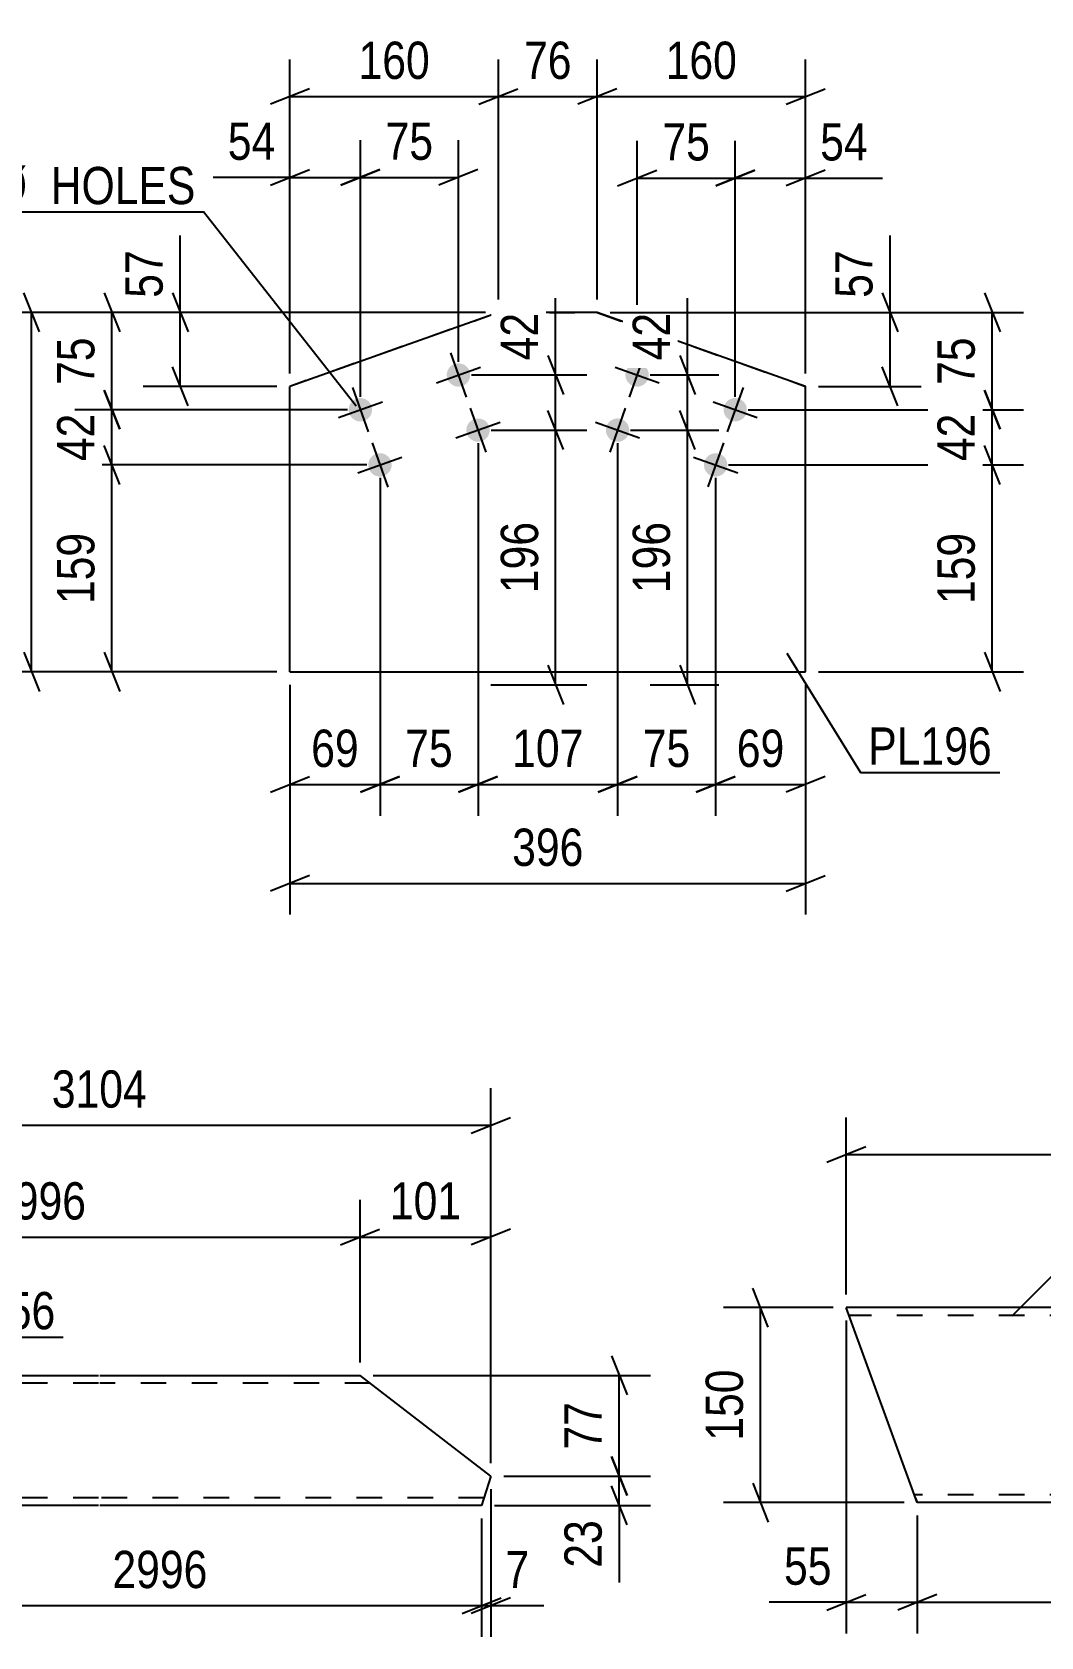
# Model space of a CAD drawing. Header units: millimetres. Extents: x 0 to 420, y 0 to 297.
# Drawn here: x 117.5 to 195.1, y 66.8 to 190.2 of the extents above; entities that cross this region are included whole.
import ezdxf

# ---------------------------------------------------------------- set-up
doc = ezdxf.new("R2010")
doc.units = ezdxf.units.MM
doc.linetypes.add('DXK_LINE_DOT2', pattern=[3.9198, 1.9599, -1.9599])
doc.styles.add('Arial Narrow', font='ARIALN.TTF', dxfattribs={"height": 0.2})

# ---------------------------------------------------------------- blocks, each defined once
blk = doc.blocks.new('Part-318893011-3143 - 3127')
at = {"color": 2, "linetype": 'Continuous'}
for p, q in [((92.61, 84.61), (93.33, 86.87)), ((93.33, 86.87), (122.66, 86.87)), ((122.76, 86.87), (142.76, 86.87)), ((152.81, 79.13), (142.76, 86.87)), ((102.66, 76.87), (92.61, 84.61)), ((152.81, 79.13), (152.1, 76.87)), ((122.66, 76.87), (102.66, 76.87)), ((152.1, 76.87), (122.76, 76.87))]:
    blk.add_line(p, q, dxfattribs=at)
at = {"color": 7, "linetype": 'DXK_LINE_DOT2'}
for p, q in [((122.66, 86.27), (93.14, 86.27)), ((143.54, 86.27), (122.76, 86.27)), ((102.66, 76.87), (101.66, 77.64)), ((122.66, 77.47), (101.88, 77.47)), ((152.29, 77.47), (122.76, 77.47))]:
    blk.add_line(p, q, dxfattribs=at)
blk = doc.blocks.new('Bolt-318893011-2234 - 2228')
at = {"linetype": 'Continuous'}
for points in [[(150.28, 164.7), (150.47, 164.68), (150.65, 164.63), (150.82, 164.55), (150.96, 164.43), (151.08, 164.28), (151.17, 164.11), (151.21, 163.93), (151.22, 163.74), (151.19, 163.56), (151.12, 163.38), (151.02, 163.22), (150.88, 163.09), (150.72, 162.99), (150.55, 162.93), (150.36, 162.9), (150.17, 162.91), (149.99, 162.96), (149.83, 163.05), (149.68, 163.17), (149.56, 163.31), (149.48, 163.48), (149.43, 163.66), (149.42, 163.85), (149.46, 164.04), (149.52, 164.21), (149.63, 164.37), (149.76, 164.5), (149.92, 164.6), (150.1, 164.67)], [(142.74, 162.02), (142.93, 162.01), (143.11, 161.96), (143.28, 161.87), (143.43, 161.75), (143.54, 161.61), (143.63, 161.44), (143.67, 161.26), (143.68, 161.07), (143.65, 160.88), (143.58, 160.71), (143.48, 160.55), (143.34, 160.42), (143.18, 160.32), (143.01, 160.25), (142.82, 160.22), (142.63, 160.23), (142.45, 160.28), (142.29, 160.37), (142.14, 160.49), (142.02, 160.64), (141.94, 160.81), (141.89, 160.99), (141.88, 161.18), (141.92, 161.36), (141.98, 161.54), (142.09, 161.69), (142.22, 161.83), (142.38, 161.93), (142.56, 161.99)], [(151.79, 160.45), (151.98, 160.44), (152.16, 160.39), (152.32, 160.31), (152.47, 160.19), (152.59, 160.04), (152.67, 159.87), (152.72, 159.69), (152.73, 159.5), (152.69, 159.32), (152.63, 159.14), (152.52, 158.98), (152.39, 158.85), (152.23, 158.75), (152.05, 158.68), (151.87, 158.66), (151.68, 158.67), (151.5, 158.72), (151.33, 158.81), (151.19, 158.93), (151.07, 159.07), (150.98, 159.24), (150.94, 159.42), (150.93, 159.61), (150.96, 159.8), (151.03, 159.97), (151.13, 160.13), (151.27, 160.26), (151.43, 160.36), (151.6, 160.43)], [(144.25, 157.78), (144.44, 157.77), (144.62, 157.72), (144.78, 157.63), (144.93, 157.51), (145.05, 157.36), (145.13, 157.2), (145.18, 157.01), (145.19, 156.83), (145.15, 156.64), (145.09, 156.47), (144.98, 156.31), (144.85, 156.18), (144.69, 156.08), (144.51, 156.01), (144.33, 155.98), (144.14, 155.99), (143.96, 156.04), (143.79, 156.13), (143.65, 156.25), (143.53, 156.4), (143.44, 156.57), (143.4, 156.75), (143.39, 156.94), (143.42, 157.12), (143.49, 157.3), (143.59, 157.45), (143.73, 157.59), (143.89, 157.69), (144.06, 157.75)]]:
    blk.add_hatch(color=1, dxfattribs=at).paths.add_polyline_path(points)
at = {"color": 1, "linetype": 'Continuous'}
for p, q in [((149.72, 165.49), (150.92, 162.1)), ((148.63, 163.2), (152.02, 164.4)), ((141.09, 160.52), (144.48, 161.72)), ((142.18, 162.82), (143.38, 159.43)), ((151.23, 161.25), (152.43, 157.86)), ((150.13, 158.95), (153.52, 160.16)), ((143.69, 158.58), (144.89, 155.18)), ((142.59, 156.28), (145.98, 157.48))]:
    blk.add_line(p, q, dxfattribs=at)
blk = doc.blocks.new('Bolt-318893011-2239 - 2228')
at = {"linetype": 'Continuous'}
for points in [[(164.07, 164.7), (164.25, 164.68), (164.43, 164.61), (164.59, 164.52), (164.73, 164.39), (164.84, 164.24), (164.92, 164.06), (164.95, 163.88), (164.95, 163.69), (164.91, 163.51), (164.83, 163.34), (164.72, 163.19), (164.58, 163.06), (164.41, 162.97), (164.23, 162.91), (164.05, 162.9), (163.86, 162.92), (163.68, 162.98), (163.52, 163.08), (163.38, 163.2), (163.27, 163.36), (163.2, 163.53), (163.16, 163.71), (163.16, 163.9), (163.2, 164.09), (163.28, 164.26), (163.4, 164.41), (163.54, 164.53), (163.7, 164.62), (163.88, 164.68)], [(171.61, 162.02), (171.79, 162), (171.97, 161.94), (172.13, 161.84), (172.27, 161.72), (172.38, 161.56), (172.46, 161.39), (172.49, 161.21), (172.49, 161.02), (172.45, 160.83), (172.37, 160.66), (172.26, 160.51), (172.12, 160.39), (171.95, 160.3), (171.77, 160.24), (171.59, 160.22), (171.4, 160.25), (171.22, 160.31), (171.06, 160.4), (170.92, 160.53), (170.81, 160.68), (170.74, 160.86), (170.7, 161.04), (170.7, 161.23), (170.74, 161.41), (170.82, 161.58), (170.94, 161.73), (171.08, 161.86), (171.24, 161.95), (171.42, 162.01)], [(162.56, 160.46), (162.75, 160.43), (162.93, 160.37), (163.09, 160.28), (163.23, 160.15), (163.34, 160), (163.41, 159.82), (163.45, 159.64), (163.45, 159.45), (163.4, 159.27), (163.33, 159.1), (163.21, 158.95), (163.07, 158.82), (162.91, 158.73), (162.73, 158.67), (162.54, 158.66), (162.35, 158.68), (162.18, 158.74), (162.01, 158.83), (161.88, 158.96), (161.77, 159.12), (161.69, 159.29), (161.66, 159.47), (161.66, 159.66), (161.7, 159.84), (161.78, 160.02), (161.89, 160.17), (162.03, 160.29), (162.2, 160.38), (162.38, 160.44)], [(170.1, 157.78), (170.29, 157.76), (170.47, 157.7), (170.63, 157.6), (170.77, 157.48), (170.88, 157.32), (170.95, 157.15), (170.99, 156.96), (170.99, 156.78), (170.94, 156.59), (170.87, 156.42), (170.75, 156.27), (170.61, 156.15), (170.45, 156.06), (170.27, 156), (170.08, 155.98), (169.89, 156), (169.72, 156.06), (169.55, 156.16), (169.42, 156.29), (169.31, 156.44), (169.23, 156.61), (169.2, 156.8), (169.2, 156.99), (169.24, 157.17), (169.32, 157.34), (169.43, 157.49), (169.57, 157.62), (169.74, 157.71), (169.92, 157.76)]]:
    blk.add_hatch(color=1, dxfattribs=at).paths.add_polyline_path(points)
at = {"color": 1, "linetype": 'Continuous'}
for p, q in [((164.66, 165.49), (163.45, 162.1)), ((162.36, 164.4), (165.75, 163.2)), ((169.9, 161.72), (173.29, 160.52)), ((172.2, 162.82), (170.99, 159.43)), ((163.15, 161.25), (161.95, 157.86)), ((160.86, 160.16), (164.25, 158.95)), ((170.69, 158.58), (169.49, 155.19)), ((168.4, 157.48), (171.79, 156.28))]:
    blk.add_line(p, q, dxfattribs=at)
blk = doc.blocks.new('Part-318893011-2254 - 2228')
at = {"color": 2, "linetype": 'Continuous'}
for p, q in [((153.39, 168.6), (137.37, 162.92)), ((160.99, 168.6), (153.39, 168.6)), ((153.39, 168.6), (153.39, 168.6)), ((177.01, 162.92), (160.99, 168.6)), ((160.99, 168.6), (160.99, 168.6)), ((137.37, 140.97), (137.37, 162.92)), ((177.01, 140.97), (177.01, 162.92)), ((137.37, 140.97), (177.01, 140.97))]:
    blk.add_line(p, q, dxfattribs=at)
at = {"color": 7, "linetype": 'DXK_LINE_DOT2'}
for p, q in [((153.39, 168.6), (137.37, 162.92)), ((153.39, 168.6), (160.99, 168.6)), ((160.99, 168.6), (177.01, 162.92)), ((137.37, 140.97), (177.01, 140.97))]:
    blk.add_line(p, q, dxfattribs=at)
blk = doc.blocks.new('Part-318893011-1214 - 1211')
at = {"color": 2, "linetype": 'Continuous'}
for p, q in [((205.59, 92.09), (180.13, 92.09)), ((185.59, 77.09), (180.13, 92.09)), ((225.69, 92.07), (205.69, 92.07)), ((230.71, 78.27), (225.69, 92.07)), ((231.15, 77.07), (230.71, 78.27)), ((205.59, 77.09), (185.59, 77.09)), ((231.15, 77.07), (205.69, 77.07))]:
    blk.add_line(p, q, dxfattribs=at)
at = {"color": 7, "linetype": 'DXK_LINE_DOT2'}
for p, q in [((205.59, 91.49), (180.35, 91.49)), ((225.9, 91.47), (205.69, 91.47)), ((205.59, 77.69), (185.37, 77.69)), ((185.46, 77.44), (185.59, 77.09)), ((230.93, 77.67), (205.69, 77.67)), ((231.11, 77.16), (231.02, 77.42)), ((231.15, 77.07), (231.11, 77.16))]:
    blk.add_line(p, q, dxfattribs=at)
blk = doc.blocks.new('StraightDimension-318893011-3230 - 3127')
at = {"color": 7, "linetype": 'Continuous'}
for p, q in [((102.66, 75.87), (102.66, 66.77)), ((152.1, 75.87), (152.1, 66.77)), ((104.16, 69.77), (101.16, 68.57)), ((102.66, 69.17), (152.1, 69.17)), ((150.6, 68.57), (153.6, 69.77))]:
    blk.add_line(p, q, dxfattribs=at)
at = {"color": 0}
blk.add_wipeout([(131.64, 69.92), (131.64, 74.12), (123.12, 74.12), (123.12, 69.92)], dxfattribs=at)
at = {"color": 3, "style": 'Arial Narrow'}
blk.add_text('2996', height=2.863, dxfattribs=at).set_placement((123.72, 70.52))
blk = doc.blocks.new('StraightDimension-318893011-3213 - 3127')
at = {"color": 7, "linetype": 'Continuous'}
for p, q in [((152.81, 78.13), (152.81, 66.77)), ((152.1, 75.87), (152.1, 66.77)), ((150.6, 68.57), (153.6, 69.77)), ((154.31, 69.77), (151.31, 68.57)), ((152.1, 69.17), (152.81, 69.17)), ((152.81, 69.17), (156.89, 69.17)), ((152.81, 69.17), (156.89, 69.17))]:
    blk.add_line(p, q, dxfattribs=at)
at = {"color": 0}
blk.add_wipeout([(156.37, 69.92), (156.37, 74.12), (153.34, 74.12), (153.34, 69.92)], dxfattribs=at)
at = {"color": 3, "style": 'Arial Narrow'}
blk.add_text('7', height=2.86, dxfattribs=at).set_placement((153.94, 70.52))
blk = doc.blocks.new('StraightDimension-318893011-3287 - 3127')
at = {"color": 7, "linetype": 'Continuous'}
for p, q in [((92.61, 85.61), (92.61, 108.96)), ((152.81, 80.13), (152.81, 108.96)), ((94.11, 106.71), (91.11, 105.51)), ((151.31, 105.51), (154.31, 106.71)), ((92.61, 106.11), (152.81, 106.11))]:
    blk.add_line(p, q, dxfattribs=at)
at = {"color": 0}
blk.add_wipeout([(126.97, 106.86), (126.97, 111.06), (118.46, 111.06), (118.46, 106.86)], dxfattribs=at)
at = {"color": 3, "style": 'Arial Narrow'}
blk.add_text('3104', height=2.863, dxfattribs=at).set_placement((119.06, 107.46))
blk = doc.blocks.new('StraightDimension-318893011-3298 - 3127')
at = {"color": 7, "linetype": 'Continuous'}
for p, q in [((142.76, 87.87), (142.76, 100.36)), ((152.81, 80.13), (152.81, 100.36)), ((141.26, 96.91), (144.26, 98.11)), ((142.76, 97.51), (152.81, 97.51)), ((154.31, 98.11), (151.31, 96.91))]:
    blk.add_line(p, q, dxfattribs=at)
at = {"color": 0}
blk.add_wipeout([(151.13, 98.26), (151.13, 102.46), (144.45, 102.46), (144.45, 98.26)], dxfattribs=at)
at = {"color": 3, "style": 'Arial Narrow'}
blk.add_text('101', height=2.863, dxfattribs=at).set_placement((145.05, 98.86))
blk = doc.blocks.new('StraightDimension-318893011-3315 - 3127')
at = {"color": 7, "linetype": 'Continuous'}
for p, q in [((93.33, 87.87), (93.33, 100.36)), ((142.76, 87.87), (142.76, 100.36)), ((94.83, 98.11), (91.83, 96.91)), ((93.33, 97.51), (142.76, 97.51)), ((141.26, 96.91), (144.26, 98.11))]:
    blk.add_line(p, q, dxfattribs=at)
at = {"color": 0}
blk.add_wipeout([(122.3, 98.26), (122.3, 102.46), (113.79, 102.46), (113.79, 98.26)], dxfattribs=at)
at = {"color": 3, "style": 'Arial Narrow'}
blk.add_text('2996', height=2.863, dxfattribs=at).set_placement((114.39, 98.86))
blk = doc.blocks.new('StraightDimension-318893011-3357 - 3127')
at = {"color": 7, "linetype": 'Continuous'}
for p, q in [((162.08, 80.63), (163.28, 77.63)), ((153.81, 79.13), (165.08, 79.13)), ((162.68, 76.87), (162.68, 79.13)), ((163.28, 75.37), (162.08, 78.37)), ((153.1, 76.87), (165.08, 76.87)), ((162.68, 76.87), (162.68, 70.96)), ((162.68, 76.87), (162.68, 70.96))]:
    blk.add_line(p, q, dxfattribs=at)
at = {"color": 0}
blk.add_wipeout([(161.93, 76.35), (157.73, 76.35), (157.73, 71.49), (161.93, 71.49)], dxfattribs=at)
at = {"color": 3, "style": 'Arial Narrow'}
blk.add_text('23', height=2.863, rotation=90.0002, dxfattribs=at).set_placement((161.33, 72.09))
blk = doc.blocks.new('StraightDimension-318893011-3381 - 3127')
at = {"color": 7, "linetype": 'Continuous'}
for p, q in [((162.08, 88.37), (163.28, 85.37)), ((143.76, 86.87), (165.08, 86.87)), ((162.68, 79.13), (162.68, 86.87)), ((163.28, 77.63), (162.08, 80.63)), ((153.81, 79.13), (165.08, 79.13))]:
    blk.add_line(p, q, dxfattribs=at)
at = {"color": 0}
blk.add_wipeout([(161.93, 85.43), (157.73, 85.43), (157.73, 80.57), (161.93, 80.57)], dxfattribs=at)
at = {"color": 3, "style": 'Arial Narrow'}
blk.add_text('77', height=2.863, rotation=90.0002, dxfattribs=at).set_placement((161.33, 81.17))
blk = doc.blocks.new('StraightDimension-318893011-2256 - 2228')
at = {"color": 7, "linetype": 'Continuous'}
for p, q in [((191.96, 155.38), (190.76, 158.38)), ((171.09, 156.88), (193.76, 156.88)), ((191.36, 140.97), (191.36, 156.88)), ((190.76, 142.47), (191.96, 139.47)), ((178.01, 140.97), (193.76, 140.97))]:
    blk.add_line(p, q, dxfattribs=at)
at = {"color": 0}
blk.add_wipeout([(190.61, 152.27), (186.41, 152.27), (186.41, 145.58), (190.61, 145.58)], dxfattribs=at)
at = {"color": 3, "style": 'Arial Narrow'}
blk.add_text('159', height=2.863, rotation=90.0002, dxfattribs=at).set_placement((190.01, 146.18))
blk = doc.blocks.new('StraightDimension-318893011-2447 - 2228')
at = {"color": 7, "linetype": 'Continuous'}
for p, q in [((128.93, 168.6), (128.93, 174.51)), ((128.93, 168.6), (128.93, 174.51)), ((128.33, 170.1), (129.53, 167.1)), ((152.39, 168.6), (126.08, 168.6)), ((128.93, 162.92), (128.93, 168.6)), ((129.53, 161.42), (128.33, 164.42)), ((136.37, 162.92), (126.08, 162.92))]:
    blk.add_line(p, q, dxfattribs=at)
at = {"color": 0}
blk.add_wipeout([(128.18, 173.98), (123.98, 173.98), (123.98, 169.13), (128.18, 169.13)], dxfattribs=at)
at = {"color": 3, "style": 'Arial Narrow'}
blk.add_text('57', height=2.863, rotation=90.0002, dxfattribs=at).set_placement((127.58, 169.73))
blk = doc.blocks.new('StraightDimension-318893011-2385 - 2228')
at = {"color": 7, "linetype": 'Continuous'}
for p, q in [((118.11, 167.1), (116.91, 170.1)), ((152.39, 168.6), (114.66, 168.6)), ((117.51, 140.97), (117.51, 168.6)), ((116.91, 142.47), (118.11, 139.47)), ((136.37, 140.97), (114.66, 140.97))]:
    blk.add_line(p, q, dxfattribs=at)
at = {"color": 0}
blk.add_wipeout([(116.76, 158.13), (112.56, 158.13), (112.56, 151.44), (116.76, 151.44)], dxfattribs=at)
at = {"color": 3, "style": 'Arial Narrow'}
blk.add_text('276', height=2.863, rotation=90.0002, dxfattribs=at).set_placement((116.16, 152.04))
blk = doc.blocks.new('StraightDimension-318893011-2270 - 2228')
at = {"color": 7, "linetype": 'Continuous'}
for p, q in [((190.76, 170.1), (191.96, 167.1)), ((161.99, 168.6), (193.76, 168.6)), ((191.36, 161.12), (191.36, 168.6)), ((191.96, 159.62), (190.76, 162.62)), ((172.6, 161.12), (193.76, 161.12))]:
    blk.add_line(p, q, dxfattribs=at)
at = {"color": 0}
blk.add_wipeout([(190.61, 167.29), (186.41, 167.29), (186.41, 162.43), (190.61, 162.43)], dxfattribs=at)
at = {"color": 3, "style": 'Arial Narrow'}
blk.add_text('75', height=2.863, rotation=90.0002, dxfattribs=at).set_placement((190.01, 163.03))
blk = doc.blocks.new('StraightDimension-318893011-2461 - 2228')
at = {"color": 7, "linetype": 'Continuous'}
for p, q in [((160.99, 169.6), (160.99, 188.06)), ((177.01, 163.92), (177.01, 188.06)), ((162.49, 185.81), (159.49, 184.61)), ((160.99, 185.21), (177.01, 185.21)), ((175.51, 184.61), (178.51, 185.81))]:
    blk.add_line(p, q, dxfattribs=at)
at = {"color": 0}
blk.add_wipeout([(172.34, 185.96), (172.34, 190.16), (165.65, 190.16), (165.65, 185.96)], dxfattribs=at)
at = {"color": 3, "style": 'Arial Narrow'}
blk.add_text('160', height=2.863, dxfattribs=at).set_placement((166.25, 186.56))
blk = doc.blocks.new('StraightDimension-318893011-2262 - 2228')
at = {"color": 7, "linetype": 'Continuous'}
for p, q in [((190.76, 162.62), (191.96, 159.62)), ((172.6, 161.12), (193.76, 161.12)), ((191.36, 156.88), (191.36, 161.12)), ((191.96, 155.38), (190.76, 158.38)), ((171.09, 156.88), (193.76, 156.88))]:
    blk.add_line(p, q, dxfattribs=at)
at = {"color": 0}
blk.add_wipeout([(190.61, 161.43), (186.41, 161.43), (186.41, 156.57), (190.61, 156.57)], dxfattribs=at)
at = {"color": 3, "style": 'Arial Narrow'}
blk.add_text('42', height=2.863, rotation=90.0002, dxfattribs=at).set_placement((190.01, 157.17))
blk = doc.blocks.new('StraightDimension-318893011-2427 - 2228')
at = {"color": 7, "linetype": 'Continuous'}
for p, q in [((137.37, 163.92), (137.37, 181.84)), ((142.78, 162.12), (142.78, 181.84)), ((137.37, 178.99), (131.47, 178.99)), ((137.37, 178.99), (131.47, 178.99)), ((135.87, 178.39), (138.87, 179.59)), ((137.37, 178.99), (142.78, 178.99)), ((144.28, 179.59), (141.28, 178.39))]:
    blk.add_line(p, q, dxfattribs=at)
at = {"color": 0}
blk.add_wipeout([(136.85, 179.74), (136.85, 183.94), (131.99, 183.94), (131.99, 179.74)], dxfattribs=at)
at = {"color": 3, "style": 'Arial Narrow'}
blk.add_text('54', height=2.863, dxfattribs=at).set_placement((132.59, 180.34))
blk = doc.blocks.new('StraightDimension-318893011-2300 - 2228')
at = {"color": 7, "linetype": 'Continuous'}
for p, q in [((170.09, 155.88), (170.09, 129.91)), ((177.01, 139.97), (177.01, 129.91)), ((168.59, 131.71), (171.59, 132.91)), ((170.09, 132.31), (177.01, 132.31)), ((178.51, 132.91), (175.51, 131.71))]:
    blk.add_line(p, q, dxfattribs=at)
at = {"color": 0}
blk.add_wipeout([(175.98, 133.06), (175.98, 137.26), (171.12, 137.26), (171.12, 133.06)], dxfattribs=at)
at = {"color": 3, "style": 'Arial Narrow'}
blk.add_text('69', height=2.863, dxfattribs=at).set_placement((171.72, 133.66))
blk = doc.blocks.new('StraightDimension-318893011-2456 - 2228')
at = {"color": 7, "linetype": 'Continuous'}
for p, q in [((137.37, 139.97), (137.37, 122.3)), ((177.01, 139.97), (177.01, 122.3)), ((138.87, 125.3), (135.87, 124.1)), ((137.37, 124.7), (177.01, 124.7)), ((175.51, 124.1), (178.51, 125.3))]:
    blk.add_line(p, q, dxfattribs=at)
at = {"color": 0}
blk.add_wipeout([(160.53, 125.45), (160.53, 129.65), (153.85, 129.65), (153.85, 125.45)], dxfattribs=at)
at = {"color": 3, "style": 'Arial Narrow'}
blk.add_text('396', height=2.863, dxfattribs=at).set_placement((154.45, 126.05))
blk = doc.blocks.new('StraightDimension-318893011-2279 - 2228')
at = {"color": 7, "linetype": 'Continuous'}
for p, q in [((164.06, 164.8), (164.06, 181.79)), ((171.6, 162.12), (171.6, 181.79)), ((162.56, 178.34), (165.56, 179.54)), ((164.06, 178.94), (171.6, 178.94)), ((173.1, 179.54), (170.1, 178.34))]:
    blk.add_line(p, q, dxfattribs=at)
at = {"color": 0}
blk.add_wipeout([(170.25, 179.69), (170.25, 183.89), (165.4, 183.89), (165.4, 179.69)], dxfattribs=at)
at = {"color": 3, "style": 'Arial Narrow'}
blk.add_text('75', height=2.863, dxfattribs=at).set_placement((166, 180.29))
blk = doc.blocks.new('StraightDimension-318893011-2289 - 2228')
at = {"color": 7, "linetype": 'Continuous'}
for p, q in [((171.6, 162.12), (171.6, 181.79)), ((177.01, 163.92), (177.01, 181.79)), ((170.1, 178.34), (173.1, 179.54)), ((171.6, 178.94), (177.01, 178.94)), ((178.51, 179.54), (175.51, 178.34)), ((177.01, 178.94), (182.91, 178.94)), ((177.01, 178.94), (182.91, 178.94))]:
    blk.add_line(p, q, dxfattribs=at)
at = {"color": 0}
blk.add_wipeout([(182.39, 179.69), (182.39, 183.89), (177.53, 183.89), (177.53, 179.69)], dxfattribs=at)
at = {"color": 3, "style": 'Arial Narrow'}
blk.add_text('54', height=2.863, dxfattribs=at).set_placement((178.13, 180.29))
blk = doc.blocks.new('StraightDimension-318893011-2306 - 2228')
at = {"color": 7, "linetype": 'Continuous'}
for p, q in [((162.55, 158.56), (162.55, 129.91)), ((170.09, 155.88), (170.09, 129.91)), ((161.05, 131.71), (164.05, 132.91)), ((162.55, 132.31), (170.09, 132.31)), ((171.59, 132.91), (168.59, 131.71))]:
    blk.add_line(p, q, dxfattribs=at)
at = {"color": 0}
blk.add_wipeout([(168.75, 133.06), (168.75, 137.26), (163.89, 137.26), (163.89, 133.06)], dxfattribs=at)
at = {"color": 3, "style": 'Arial Narrow'}
blk.add_text('75', height=2.863, dxfattribs=at).set_placement((164.49, 133.66))
blk = doc.blocks.new('StraightDimension-318893011-2314 - 2228')
at = {"color": 7, "linetype": 'Continuous'}
for p, q in [((151.83, 158.56), (151.83, 129.91)), ((162.55, 158.56), (162.55, 129.91)), ((150.33, 131.71), (153.33, 132.91)), ((151.83, 132.31), (162.55, 132.31)), ((164.05, 132.91), (161.05, 131.71))]:
    blk.add_line(p, q, dxfattribs=at)
at = {"color": 0}
blk.add_wipeout([(160.53, 133.06), (160.53, 137.26), (153.85, 137.26), (153.85, 133.06)], dxfattribs=at)
at = {"color": 3, "style": 'Arial Narrow'}
blk.add_text('107', height=2.863, dxfattribs=at).set_placement((154.45, 133.66))
blk = doc.blocks.new('StraightDimension-318893011-2322 - 2228')
at = {"color": 7, "linetype": 'Continuous'}
for p, q in [((151.83, 158.56), (151.83, 129.91)), ((144.29, 155.88), (144.29, 129.91)), ((142.79, 131.71), (145.79, 132.91)), ((144.29, 132.31), (151.83, 132.31)), ((153.33, 132.91), (150.33, 131.71))]:
    blk.add_line(p, q, dxfattribs=at)
at = {"color": 0}
blk.add_wipeout([(150.49, 133.06), (150.49, 137.26), (145.63, 137.26), (145.63, 133.06)], dxfattribs=at)
at = {"color": 3, "style": 'Arial Narrow'}
blk.add_text('75', height=2.863, dxfattribs=at).set_placement((146.23, 133.66))
blk = doc.blocks.new('StraightDimension-318893011-2394 - 2228')
at = {"color": 7, "linetype": 'Continuous'}
for p, q in [((124.28, 155.38), (123.08, 158.38)), ((143.29, 156.88), (120.83, 156.88)), ((123.68, 140.97), (123.68, 156.88)), ((123.08, 142.47), (124.28, 139.47)), ((136.37, 140.97), (120.83, 140.97))]:
    blk.add_line(p, q, dxfattribs=at)
at = {"color": 0}
blk.add_wipeout([(122.93, 152.27), (118.73, 152.27), (118.73, 145.58), (122.93, 145.58)], dxfattribs=at)
at = {"color": 3, "style": 'Arial Narrow'}
blk.add_text('159', height=2.863, rotation=90.0002, dxfattribs=at).set_placement((122.33, 146.18))
blk = doc.blocks.new('StraightDimension-318893011-2330 - 2228')
at = {"color": 7, "linetype": 'Continuous'}
for p, q in [((144.29, 155.88), (144.29, 129.91)), ((137.37, 139.97), (137.37, 129.91)), ((135.87, 131.71), (138.87, 132.91)), ((137.37, 132.31), (144.29, 132.31)), ((145.79, 132.91), (142.79, 131.71))]:
    blk.add_line(p, q, dxfattribs=at)
at = {"color": 0}
blk.add_wipeout([(143.26, 133.06), (143.26, 137.26), (138.4, 137.26), (138.4, 133.06)], dxfattribs=at)
at = {"color": 3, "style": 'Arial Narrow'}
blk.add_text('69', height=2.863, dxfattribs=at).set_placement((139, 133.66))
blk = doc.blocks.new('StraightDimension-318893011-2337 - 2228')
at = {"color": 7, "linetype": 'Continuous'}
for p, q in [((167.93, 163.8), (167.93, 169.7)), ((167.93, 163.8), (167.93, 169.7)), ((167.33, 165.3), (168.53, 162.3)), ((165.06, 163.8), (170.33, 163.8)), ((167.93, 159.56), (167.93, 163.8)), ((168.53, 158.06), (167.33, 161.06)), ((163.55, 159.56), (170.33, 159.56))]:
    blk.add_line(p, q, dxfattribs=at)
at = {"color": 0}
blk.add_wipeout([(167.18, 169.18), (162.98, 169.18), (162.98, 164.32), (167.18, 164.32)], dxfattribs=at)
at = {"color": 3, "style": 'Arial Narrow'}
blk.add_text('42', height=2.863, rotation=90.0002, dxfattribs=at).set_placement((166.58, 164.92))
blk = doc.blocks.new('StraightDimension-318893011-2347 - 2228')
at = {"color": 7, "linetype": 'Continuous'}
for p, q in [((168.53, 158.06), (167.33, 161.06)), ((163.55, 159.56), (170.33, 159.56)), ((167.93, 139.97), (167.93, 159.56)), ((167.33, 141.47), (168.53, 138.47)), ((165.05, 139.97), (170.33, 139.97))]:
    blk.add_line(p, q, dxfattribs=at)
at = {"color": 0}
blk.add_wipeout([(167.18, 153.11), (162.98, 153.11), (162.98, 146.42), (167.18, 146.42)], dxfattribs=at)
at = {"color": 3, "style": 'Arial Narrow'}
blk.add_text('196', height=2.863, rotation=90.0002, dxfattribs=at).set_placement((166.58, 147.02))
blk = doc.blocks.new('StraightDimension-318893011-2361 - 2228')
at = {"color": 7, "linetype": 'Continuous'}
for p, q in [((158.39, 158.06), (157.19, 161.06)), ((152.83, 159.56), (160.19, 159.56)), ((157.79, 139.97), (157.79, 159.56)), ((157.19, 141.47), (158.39, 138.47)), ((152.82, 139.97), (160.19, 139.97))]:
    blk.add_line(p, q, dxfattribs=at)
at = {"color": 0}
blk.add_wipeout([(157.04, 153.11), (152.84, 153.11), (152.84, 146.42), (157.04, 146.42)], dxfattribs=at)
at = {"color": 3, "style": 'Arial Narrow'}
blk.add_text('196', height=2.863, rotation=90.0002, dxfattribs=at).set_placement((156.44, 147.02))
blk = doc.blocks.new('StraightDimension-318893011-2438 - 2228')
at = {"color": 7, "linetype": 'Continuous'}
for p, q in [((183.5, 168.6), (183.5, 174.51)), ((183.5, 168.6), (183.5, 174.51)), ((182.9, 170.1), (184.1, 167.1)), ((161.99, 168.6), (185.9, 168.6)), ((183.5, 162.92), (183.5, 168.6)), ((184.1, 161.42), (182.9, 164.42)), ((178.01, 162.92), (185.9, 162.92))]:
    blk.add_line(p, q, dxfattribs=at)
at = {"color": 0}
blk.add_wipeout([(182.75, 173.98), (178.55, 173.98), (178.55, 169.13), (182.75, 169.13)], dxfattribs=at)
at = {"color": 3, "style": 'Arial Narrow'}
blk.add_text('57', height=2.863, rotation=90.0002, dxfattribs=at).set_placement((182.15, 169.73))
blk = doc.blocks.new('StraightDimension-318893011-2374 - 2228')
at = {"color": 7, "linetype": 'Continuous'}
for p, q in [((157.79, 163.8), (157.79, 169.7)), ((157.79, 163.8), (157.79, 169.7)), ((157.19, 165.3), (158.39, 162.3)), ((151.32, 163.8), (160.19, 163.8)), ((157.79, 159.56), (157.79, 163.8)), ((158.39, 158.06), (157.19, 161.06)), ((152.83, 159.56), (160.19, 159.56))]:
    blk.add_line(p, q, dxfattribs=at)
at = {"color": 0}
blk.add_wipeout([(157.04, 169.18), (152.84, 169.18), (152.84, 164.32), (157.04, 164.32)], dxfattribs=at)
at = {"color": 3, "style": 'Arial Narrow'}
blk.add_text('42', height=2.863, rotation=90.0002, dxfattribs=at).set_placement((156.44, 164.92))
blk = doc.blocks.new('StraightDimension-318893011-2400 - 2228')
at = {"color": 7, "linetype": 'Continuous'}
for p, q in [((123.08, 162.62), (124.28, 159.62)), ((141.78, 161.12), (120.83, 161.12)), ((123.68, 156.88), (123.68, 161.12)), ((124.28, 155.38), (123.08, 158.38)), ((143.29, 156.88), (120.83, 156.88))]:
    blk.add_line(p, q, dxfattribs=at)
at = {"color": 0}
blk.add_wipeout([(122.93, 161.43), (118.73, 161.43), (118.73, 156.57), (122.93, 156.57)], dxfattribs=at)
at = {"color": 3, "style": 'Arial Narrow'}
blk.add_text('42', height=2.863, rotation=90.0002, dxfattribs=at).set_placement((122.33, 157.17))
blk = doc.blocks.new('StraightDimension-318893011-2408 - 2228')
at = {"color": 7, "linetype": 'Continuous'}
for p, q in [((123.08, 170.1), (124.28, 167.1)), ((152.39, 168.6), (120.83, 168.6)), ((123.68, 161.12), (123.68, 168.6)), ((124.28, 159.62), (123.08, 162.62)), ((141.78, 161.12), (120.83, 161.12))]:
    blk.add_line(p, q, dxfattribs=at)
at = {"color": 0}
blk.add_wipeout([(122.93, 167.29), (118.73, 167.29), (118.73, 162.43), (122.93, 162.43)], dxfattribs=at)
at = {"color": 3, "style": 'Arial Narrow'}
blk.add_text('75', height=2.863, rotation=90.0002, dxfattribs=at).set_placement((122.33, 163.03))
blk = doc.blocks.new('StraightDimension-318893011-2481 - 2228')
at = {"color": 7, "linetype": 'Continuous'}
for p, q in [((137.37, 163.92), (137.37, 188.06)), ((153.39, 169.6), (153.39, 188.06)), ((138.87, 185.81), (135.87, 184.61)), ((137.37, 185.21), (153.39, 185.21)), ((151.89, 184.61), (154.89, 185.81))]:
    blk.add_line(p, q, dxfattribs=at)
at = {"color": 0}
blk.add_wipeout([(148.73, 185.96), (148.73, 190.16), (142.04, 190.16), (142.04, 185.96)], dxfattribs=at)
at = {"color": 3, "style": 'Arial Narrow'}
blk.add_text('160', height=2.863, dxfattribs=at).set_placement((142.64, 186.56))
blk = doc.blocks.new('StraightDimension-318893011-2417 - 2228')
at = {"color": 7, "linetype": 'Continuous'}
for p, q in [((142.78, 162.12), (142.78, 181.84)), ((150.32, 164.8), (150.32, 181.84)), ((141.28, 178.39), (144.28, 179.59)), ((142.78, 178.99), (150.32, 178.99)), ((151.82, 179.59), (148.82, 178.39))]:
    blk.add_line(p, q, dxfattribs=at)
at = {"color": 0}
blk.add_wipeout([(148.98, 179.74), (148.98, 183.94), (144.12, 183.94), (144.12, 179.74)], dxfattribs=at)
at = {"color": 3, "style": 'Arial Narrow'}
blk.add_text('75', height=2.863, dxfattribs=at).set_placement((144.72, 180.34))
blk = doc.blocks.new('StraightDimension-318893011-2471 - 2228')
at = {"color": 7, "linetype": 'Continuous'}
for p, q in [((153.39, 169.6), (153.39, 188.06)), ((160.99, 169.6), (160.99, 188.06)), ((151.89, 184.61), (154.89, 185.81)), ((153.39, 185.21), (160.99, 185.21)), ((162.49, 185.81), (159.49, 184.61))]:
    blk.add_line(p, q, dxfattribs=at)
at = {"color": 0}
blk.add_wipeout([(159.62, 185.96), (159.62, 190.16), (154.76, 190.16), (154.76, 185.96)], dxfattribs=at)
at = {"color": 3, "style": 'Arial Narrow'}
blk.add_text('76', height=2.863, dxfattribs=at).set_placement((155.36, 186.56))
blk = doc.blocks.new('StraightDimension-318893011-1279 - 1211')
at = {"color": 7, "linetype": 'Continuous'}
for p, q in [((174.14, 90.59), (172.94, 93.59)), ((179.13, 92.09), (170.69, 92.09)), ((173.54, 77.09), (173.54, 92.09)), ((172.94, 78.59), (174.14, 75.59)), ((184.59, 77.09), (170.69, 77.09))]:
    blk.add_line(p, q, dxfattribs=at)
at = {"color": 0}
blk.add_wipeout([(172.79, 87.93), (168.59, 87.93), (168.59, 81.25), (172.79, 81.25)], dxfattribs=at)
at = {"color": 3, "style": 'Arial Narrow'}
blk.add_text('150', height=2.863, rotation=90.0002, dxfattribs=at).set_placement((172.19, 81.85))
blk = doc.blocks.new('StraightDimension-318893011-1217 - 1211')
at = {"color": 7, "linetype": 'Continuous'}
for p, q in [((180.13, 93.09), (180.13, 106.7)), ((231.15, 78.07), (231.15, 106.7)), ((181.63, 104.45), (178.63, 103.25)), ((180.13, 103.85), (231.15, 103.85)), ((229.65, 103.25), (232.65, 104.45))]:
    blk.add_line(p, q, dxfattribs=at)
at = {"color": 0}
blk.add_wipeout([(209.89, 104.6), (209.89, 108.8), (201.38, 108.8), (201.38, 104.6)], dxfattribs=at)
at = {"color": 3, "style": 'Arial Narrow'}
blk.add_text('3221', height=2.863, dxfattribs=at).set_placement((201.98, 105.2))
blk = doc.blocks.new('StraightDimension-318893011-1253 - 1211')
at = {"color": 7, "linetype": 'Continuous'}
for p, q in [((185.59, 76.09), (185.59, 67.03)), ((231.15, 76.07), (231.15, 67.03)), ((187.09, 70.03), (184.09, 68.83)), ((185.59, 69.43), (231.15, 69.43)), ((229.65, 68.83), (232.65, 70.03))]:
    blk.add_line(p, q, dxfattribs=at)
at = {"color": 0}
blk.add_wipeout([(212.62, 70.18), (212.62, 74.38), (204.11, 74.38), (204.11, 70.18)], dxfattribs=at)
at = {"color": 3, "style": 'Arial Narrow'}
blk.add_text('3166', height=2.863, dxfattribs=at).set_placement((204.71, 70.78))
blk = doc.blocks.new('StraightDimension-318893011-1266 - 1211')
at = {"color": 7, "linetype": 'Continuous'}
for p, q in [((180.13, 91.09), (180.13, 67.03)), ((185.59, 76.09), (185.59, 67.03)), ((180.13, 69.43), (174.22, 69.43)), ((180.13, 69.43), (174.22, 69.43)), ((178.63, 68.83), (181.63, 70.03)), ((180.13, 69.43), (185.59, 69.43)), ((187.09, 70.03), (184.09, 68.83))]:
    blk.add_line(p, q, dxfattribs=at)
at = {"color": 0}
blk.add_wipeout([(179.6, 70.18), (179.6, 74.38), (174.75, 74.38), (174.75, 70.18)], dxfattribs=at)
at = {"color": 3, "style": 'Arial Narrow'}
blk.add_text('55', height=2.863, dxfattribs=at).set_placement((175.35, 70.78))
blk = doc.blocks.new('Mark-318893011-3139 - 3127')
at = {"color": 0}
blk.add_wipeout([(119.34, 90.42), (119.34, 93.42), (111.12, 93.42), (111.12, 90.42)], dxfattribs=at)
blk.add_wipeout([(119.34, 90.42), (119.34, 93.42), (111.12, 93.42), (111.12, 90.42)], dxfattribs=at)
at = {"color": 30, "linetype": 'Continuous'}
for p, q in [((107.2, 85.94), (110.52, 89.82)), ((110.52, 89.82), (119.94, 89.82))]:
    blk.add_line(p, q, dxfattribs=at)
at = {"color": 3, "style": 'Arial Narrow'}
blk.add_text('M256', height=2.863, dxfattribs=at).set_placement((111.12, 90.42))
blk = doc.blocks.new('Mark-318893011-2250 - 2228')
at = {"color": 0}
blk.add_wipeout([(191.34, 133.83), (191.34, 136.83), (181.83, 136.83), (181.83, 133.83)], dxfattribs=at)
blk.add_wipeout([(191.34, 133.83), (191.34, 136.83), (181.83, 136.83), (181.83, 133.83)], dxfattribs=at)
at = {"color": 30, "linetype": 'Continuous'}
for p, q in [((175.56, 142.4), (181.23, 133.23)), ((181.23, 133.23), (191.94, 133.23))]:
    blk.add_line(p, q, dxfattribs=at)
at = {"color": 3, "style": 'Arial Narrow'}
blk.add_text('PL196', height=2.863, dxfattribs=at).set_placement((181.83, 133.83))
blk = doc.blocks.new('MarkSet-318893011-2491 - 2228')
at = {"color": 0}
for points in [[(106.41, 176.93), (106.41, 179.93), (104.58, 179.93), (104.58, 176.93)], [(109.14, 176.93), (109.14, 179.93), (107.31, 179.93), (107.31, 176.93)], [(113.7, 176.93), (113.7, 179.93), (110.04, 179.93), (110.04, 176.93)], [(130.12, 176.93), (130.12, 179.93), (114.6, 179.93), (114.6, 176.93)]]:
    blk.add_wipeout(points, dxfattribs=at)
for points in [[(106.41, 176.93), (106.41, 179.93), (104.58, 179.93), (104.58, 176.93)], [(109.14, 176.93), (109.14, 179.93), (107.31, 179.93), (107.31, 176.93)], [(113.7, 176.93), (113.7, 179.93), (110.04, 179.93), (110.04, 176.93)], [(130.12, 176.93), (130.12, 179.93), (114.6, 179.93), (114.6, 176.93)]]:
    blk.add_wipeout(points, dxfattribs=at)
at = {"color": 7, "linetype": 'Continuous'}
for p in [(103.98, 176.33), (142.46, 161.4)]:
    blk.add_line(p, (130.72, 176.33), dxfattribs=at)
at = {"color": 3, "style": 'Arial Narrow'}
for s, height, p in [('8', 2.86, (104.58, 176.93)), ('#', 2.86, (107.31, 176.93)), ('18', 2.863, (110.04, 176.93)), ('Ø  HOLES', 2.863, (114.6, 176.93))]:
    blk.add_text(s, height=height, dxfattribs=at).set_placement(p)
blk = doc.blocks.new('Mark-318893011-22763 - 1211')
at = {"color": 0}
blk.add_wipeout([(205.24, 95.59), (205.24, 98.59), (197.02, 98.59), (197.02, 95.59)], dxfattribs=at)
blk.add_wipeout([(205.24, 95.59), (205.24, 98.59), (197.02, 98.59), (197.02, 95.59)], dxfattribs=at)
at = {"color": 30, "linetype": 'Continuous'}
for p, q in [((192.88, 91.45), (196.42, 94.99)), ((196.42, 94.99), (205.84, 94.99))]:
    blk.add_line(p, q, dxfattribs=at)
at = {"color": 3, "style": 'Arial Narrow'}
blk.add_text('M244', height=2.863, dxfattribs=at).set_placement((197.02, 95.59))

msp = doc.modelspace()

# ---------------------------------------------------------------- block references
for name in ['Part-318893011-2254 - 2228', 'Bolt-318893011-2234 - 2228', 'Bolt-318893011-2239 - 2228', 'Part-318893011-1214 - 1211', 'Part-318893011-3143 - 3127', 'StraightDimension-318893011-3230 - 3127']:
    msp.add_blockref(name, (0, 0))

# ---------------------------------------------------------------- next in the draw order: block references
for name in ['StraightDimension-318893011-2447 - 2228', 'StraightDimension-318893011-2270 - 2228', 'StraightDimension-318893011-2256 - 2228', 'StraightDimension-318893011-3287 - 3127', 'StraightDimension-318893011-1279 - 1211', 'StraightDimension-318893011-3213 - 3127']:
    msp.add_blockref(name, (0, 0))

# ---------------------------------------------------------------- next in the draw order: block references
for name in ['StraightDimension-318893011-2461 - 2228', 'StraightDimension-318893011-2385 - 2228', 'StraightDimension-318893011-2262 - 2228', 'StraightDimension-318893011-1217 - 1211', 'StraightDimension-318893011-3298 - 3127', 'StraightDimension-318893011-1253 - 1211']:
    msp.add_blockref(name, (0, 0))

# ---------------------------------------------------------------- next in the draw order: block references
for name in ['StraightDimension-318893011-2427 - 2228', 'StraightDimension-318893011-2279 - 2228', 'StraightDimension-318893011-2300 - 2228', 'StraightDimension-318893011-3315 - 3127', 'Mark-318893011-22763 - 1211', 'StraightDimension-318893011-1266 - 1211', 'StraightDimension-318893011-3357 - 3127']:
    msp.add_blockref(name, (0, 0))

# ---------------------------------------------------------------- next in the draw order: block references
for name in ['StraightDimension-318893011-2289 - 2228', 'StraightDimension-318893011-2456 - 2228', 'Mark-318893011-3139 - 3127', 'StraightDimension-318893011-3381 - 3127']:
    msp.add_blockref(name, (0, 0))

# ---------------------------------------------------------------- next in the draw order: block references
for name in ['StraightDimension-318893011-2306 - 2228', 'Mark-318893011-2250 - 2228']:
    msp.add_blockref(name, (0, 0))

# ---------------------------------------------------------------- next in the draw order: block references
msp.add_blockref('StraightDimension-318893011-2314 - 2228', (0, 0))

# ---------------------------------------------------------------- next in the draw order: block references
for name in ['StraightDimension-318893011-2337 - 2228', 'StraightDimension-318893011-2322 - 2228']:
    msp.add_blockref(name, (0, 0))

# ---------------------------------------------------------------- next in the draw order: block references
for name in ['StraightDimension-318893011-2361 - 2228', 'StraightDimension-318893011-2347 - 2228', 'StraightDimension-318893011-2394 - 2228']:
    msp.add_blockref(name, (0, 0))

# ---------------------------------------------------------------- next in the draw order: block references
for name in ['StraightDimension-318893011-2438 - 2228', 'StraightDimension-318893011-2374 - 2228', 'StraightDimension-318893011-2330 - 2228']:
    msp.add_blockref(name, (0, 0))

# ---------------------------------------------------------------- next in the draw order: block references
msp.add_blockref('StraightDimension-318893011-2400 - 2228', (0, 0))

# ---------------------------------------------------------------- next in the draw order: block references
msp.add_blockref('StraightDimension-318893011-2408 - 2228', (0, 0))

# ---------------------------------------------------------------- next in the draw order: block references
msp.add_blockref('StraightDimension-318893011-2481 - 2228', (0, 0))

# ---------------------------------------------------------------- next in the draw order: block references
msp.add_blockref('StraightDimension-318893011-2417 - 2228', (0, 0))

# ---------------------------------------------------------------- next in the draw order: block references
for name in ['StraightDimension-318893011-2471 - 2228', 'MarkSet-318893011-2491 - 2228']:
    msp.add_blockref(name, (0, 0))

doc.saveas('drawing.dxf')
